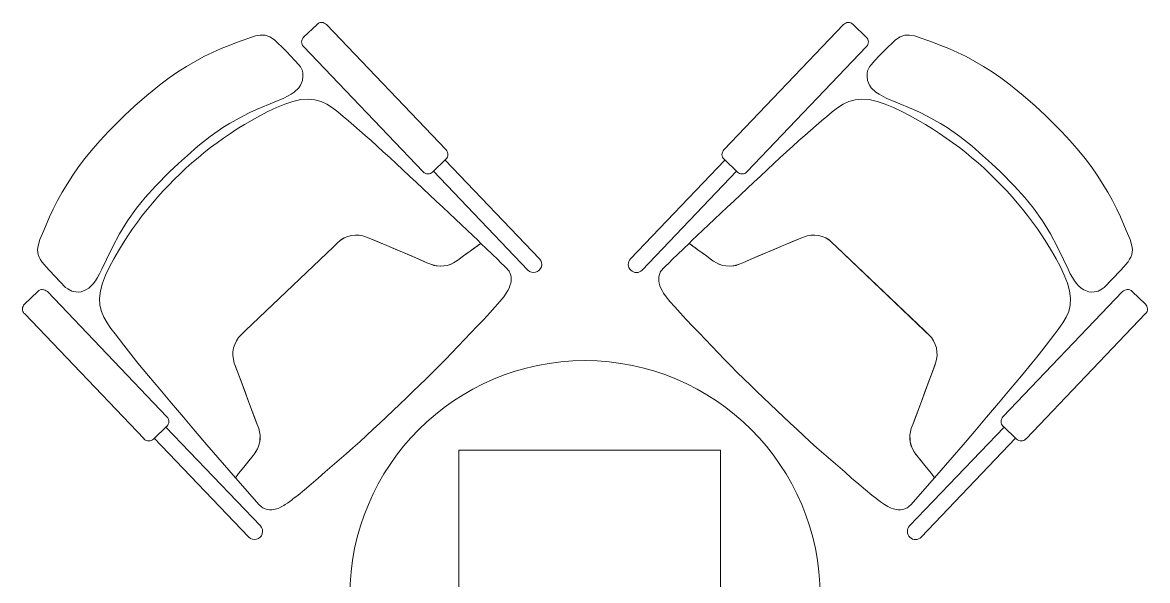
# Model space of a CAD drawing. Header units: inches. Extents: x 54 to 199, y 70 to 109.
# Drawn here: x 134.346 to 136.02, y 75.164 to 75.994 of the extents above; entities that cross this region are included whole.
import ezdxf
from ezdxf.enums import TextEntityAlignment as Align

# ---------------------------------------------------------------- set-up
doc = ezdxf.new("R2010")
doc.units = ezdxf.units.IN
doc.header["$MEASUREMENT"] = 0
doc.layers.add('A-FURNITURE', color=2, linetype='Continuous', lineweight=0)
doc.layers.add('F-DIM', color=1, linetype='Continuous')
doc.layers.add('GOLDCLADDING', color=7, linetype='Continuous', true_color=0xffc20a)
doc.styles.add('ROMANS', font='romans.shx')

# ---------------------------------------------------------------- blocks, each defined once
blk = doc.blocks.new('GRWRFHRH')
at = {"layer": 'A-FURNITURE', "color": 252}
for p, q in [((-4.5935, 2.6884, 0), (-4.983, 2.6884, 0)), ((-4.983, 2.6884, 0), (-4.983, 2.4705, 0)), ((-4.5935, 2.4705, 0), (-4.5935, 2.6884, 0))]:
    blk.add_line(p, q, dxfattribs=at)
blk.add_circle((-4.7953, 2.4715, 0), 0.35, dxfattribs=at)
at = {"layer": 'F-DIM', "color": 252, "lineweight": 0}
for p, q in [((-5.1942, 3.3217, 0), (-5.2141, 3.3028, 0)), ((-5.002, 3.1352, 0), (-5.1801, 3.3214, 0)), ((-4.5886, 3.1352, 0), (-4.4106, 3.3214, 0)), ((-4.3964, 3.3217, 0), (-4.3766, 3.3028, 0)), ((-5.2957, 3.3013, 0.4194), (-5.3041, 3.2982, 0.4194)), ((-5.2856, 3.3045, 0.4194), (-5.2957, 3.3013, 0.4194)), ((-5.2786, 3.3059, 0.4194), (-5.2856, 3.3045, 0.4194)), ((-5.2713, 3.3057, 0.4194), (-5.2786, 3.3059, 0.4194)), ((-5.2643, 3.3033, 0.4194), (-5.2713, 3.3057, 0.4194)), ((-5.2575, 3.2987, 0.4194), (-5.2643, 3.3033, 0.4194)), ((-5.2533, 3.2949, 0.4194), (-5.2575, 3.2987, 0.4194)), ((-4.3373, 3.2949, 0.4194), (-4.3332, 3.2987, 0.4194)), ((-4.3332, 3.2987, 0.4194), (-4.3263, 3.3033, 0.4194)), ((-4.3263, 3.3033, 0.4194), (-4.3193, 3.3057, 0.4194)), ((-4.3193, 3.3057, 0.4194), (-4.3121, 3.3059, 0.4194)), ((-4.3121, 3.3059, 0.4194), (-4.305, 3.3045, 0.4194)), ((-4.305, 3.3045, 0.4194), (-4.2949, 3.3013, 0.4194)), ((-4.2949, 3.3013, 0.4194), (-4.2866, 3.2982, 0.4194)), ((-5.337, 3.2856, 0.4194), (-5.3496, 3.28, 0.4194)), ((-5.325, 3.2904, 0.4194), (-5.337, 3.2856, 0.4194)), ((-5.314, 3.2946, 0.4194), (-5.325, 3.2904, 0.4194)), ((-5.3041, 3.2982, 0.4194), (-5.314, 3.2946, 0.4194)), ((-5.2451, 3.2869, 0.4194), (-5.2533, 3.2949, 0.4194)), ((-5.2392, 3.2809, 0.4194), (-5.2451, 3.2869, 0.4194)), ((-5.2144, 3.2886, 0), (-5.0363, 3.1024, 0)), ((-4.3763, 3.2886, 0), (-4.5543, 3.1024, 0)), ((-4.3514, 3.2809, 0.4194), (-4.3455, 3.2869, 0.4194)), ((-4.3455, 3.2869, 0.4194), (-4.3373, 3.2949, 0.4194)), ((-4.2866, 3.2982, 0.4194), (-4.2767, 3.2946, 0.4194)), ((-4.2767, 3.2946, 0.4194), (-4.2656, 3.2904, 0.4194)), ((-4.2656, 3.2904, 0.4194), (-4.2537, 3.2856, 0.4194)), ((-4.2537, 3.2856, 0.4194), (-4.2411, 3.28, 0.4194)), ((-5.3756, 3.2667, 0.4194), (-5.3886, 3.259, 0.4194)), ((-5.3625, 3.2737, 0.4194), (-5.3756, 3.2667, 0.4194)), ((-5.3496, 3.28, 0.4194), (-5.3625, 3.2737, 0.4194)), ((-5.2334, 3.2748, 0.4194), (-5.2392, 3.2809, 0.4194)), ((-5.227, 3.2678, 0.4194), (-5.2334, 3.2748, 0.4194)), ((-5.2212, 3.2616, 0.4194), (-5.227, 3.2678, 0.4194)), ((-4.3694, 3.2616, 0.4194), (-4.3637, 3.2678, 0.4194)), ((-4.3637, 3.2678, 0.4194), (-4.3573, 3.2748, 0.4194)), ((-4.3573, 3.2748, 0.4194), (-4.3514, 3.2809, 0.4194)), ((-4.2411, 3.28, 0.4194), (-4.2282, 3.2737, 0.4194)), ((-4.2282, 3.2737, 0.4194), (-4.2151, 3.2667, 0.4194)), ((-4.2151, 3.2667, 0.4194), (-4.202, 3.259, 0.4194)), ((-5.4012, 3.2509, 0.4194), (-5.4141, 3.2422, 0.4194)), ((-5.3886, 3.259, 0.4194), (-5.4012, 3.2509, 0.4194)), ((-5.219, 3.2585, 0.4194), (-5.2212, 3.2616, 0.4194)), ((-5.216, 3.2524, 0.4194), (-5.219, 3.2585, 0.4194)), ((-5.2153, 3.2487, 0.4194), (-5.216, 3.2524, 0.4194)), ((-5.2152, 3.2449, 0.4194), (-5.2153, 3.2487, 0.4194)), ((-4.3754, 3.2487, 0.4194), (-4.3746, 3.2524, 0.4194)), ((-4.3754, 3.2449, 0.4194), (-4.3754, 3.2487, 0.4194)), ((-4.3746, 3.2524, 0.4194), (-4.3717, 3.2585, 0.4194)), ((-4.3717, 3.2585, 0.4194), (-4.3694, 3.2616, 0.4194)), ((-4.202, 3.259, 0.4194), (-4.1895, 3.2509, 0.4194)), ((-4.1895, 3.2509, 0.4194), (-4.1766, 3.2422, 0.4194)), ((-5.4261, 3.2333, 0.4194), (-5.4477, 3.216, 0.4194)), ((-5.4141, 3.2422, 0.4194), (-5.4261, 3.2333, 0.4194)), ((-5.2189, 3.2313, 0.4194), (-5.2159, 3.2382, 0.4194)), ((-5.2159, 3.2382, 0.4194), (-5.2152, 3.2449, 0.4194)), ((-4.3748, 3.2382, 0.4194), (-4.3754, 3.2449, 0.4194)), ((-4.3717, 3.2313, 0.4194), (-4.3748, 3.2382, 0.4194)), ((-4.1766, 3.2422, 0.4194), (-4.1646, 3.2333, 0.4194)), ((-4.1646, 3.2333, 0.4194), (-4.143, 3.216, 0.4194)), ((-5.4477, 3.216, 0.4194), (-5.4653, 3.2005, 0.4194)), ((-5.2438, 3.2121, 0.4194), (-5.2329, 3.2177, 0.4194)), ((-5.2329, 3.2177, 0.4194), (-5.2282, 3.2208, 0.4194)), ((-5.2282, 3.2208, 0.4194), (-5.2214, 3.2272, 0.4194)), ((-5.2214, 3.2272, 0.4194), (-5.2189, 3.2313, 0.4194)), ((-4.3692, 3.2272, 0.4194), (-4.3717, 3.2313, 0.4194)), ((-4.3624, 3.2208, 0.4194), (-4.3692, 3.2272, 0.4194)), ((-4.3577, 3.2177, 0.4194), (-4.3624, 3.2208, 0.4194)), ((-4.3469, 3.2121, 0.4194), (-4.3577, 3.2177, 0.4194)), ((-4.143, 3.216, 0.4194), (-4.1254, 3.2005, 0.4194)), ((-5.4653, 3.2005, 0.4194), (-5.4806, 3.1861, 0.4194)), ((-5.2841, 3.1951, 0.4194), (-5.2579, 3.2062, 0.4194)), ((-5.2579, 3.2062, 0.4194), (-5.2438, 3.2121, 0.4194)), ((-5.2423, 3.203, 0), (-5.2547, 3.1979, 0)), ((-5.23, 3.2071, 0), (-5.2423, 3.203, 0)), ((-5.2183, 3.2098, 0), (-5.23, 3.2071, 0)), ((-5.2073, 3.2107, 0), (-5.2183, 3.2098, 0)), ((-5.1973, 3.2097, 0), (-5.2073, 3.2107, 0)), ((-5.188, 3.207, 0), (-5.1973, 3.2097, 0)), ((-5.1794, 3.2028, 0), (-5.188, 3.207, 0)), ((-5.1713, 3.1975, 0), (-5.1794, 3.2028, 0)), ((-4.4194, 3.1975, 0), (-4.4112, 3.2028, 0)), ((-4.4112, 3.2028, 0), (-4.4026, 3.207, 0)), ((-4.4026, 3.207, 0), (-4.3934, 3.2097, 0)), ((-4.3934, 3.2097, 0), (-4.3834, 3.2107, 0)), ((-4.3834, 3.2107, 0), (-4.3724, 3.2098, 0)), ((-4.3724, 3.2098, 0), (-4.3606, 3.2071, 0)), ((-4.3606, 3.2071, 0), (-4.3484, 3.203, 0)), ((-4.3484, 3.203, 0), (-4.3359, 3.1979, 0)), ((-4.3327, 3.2062, 0.4194), (-4.3469, 3.2121, 0.4194)), ((-4.3065, 3.1951, 0.4194), (-4.3327, 3.2062, 0.4194)), ((-4.1254, 3.2005, 0.4194), (-4.1101, 3.1861, 0.4194)), ((-5.4806, 3.1861, 0.4194), (-5.4957, 3.1714, 0.4194)), ((-5.3244, 3.1742, 0.4194), (-5.3045, 3.1853, 0.4194)), ((-5.3045, 3.1853, 0.4194), (-5.2942, 3.1904, 0.4194)), ((-5.2942, 3.1904, 0.4194), (-5.2841, 3.1951, 0.4194)), ((-5.2793, 3.1858, 0), (-5.2909, 3.1794, 0)), ((-5.2672, 3.1921, 0), (-5.2793, 3.1858, 0)), ((-5.2547, 3.1979, 0), (-5.2672, 3.1921, 0)), ((-5.1633, 3.1914, 0), (-5.1713, 3.1975, 0)), ((-5.1555, 3.1849, 0), (-5.1633, 3.1914, 0)), ((-5.1475, 3.1781, 0), (-5.1555, 3.1849, 0)), ((-4.4432, 3.1781, 0), (-4.4352, 3.1849, 0)), ((-4.4352, 3.1849, 0), (-4.4273, 3.1914, 0)), ((-4.4273, 3.1914, 0), (-4.4194, 3.1975, 0)), ((-4.3359, 3.1979, 0), (-4.3235, 3.1921, 0)), ((-4.3235, 3.1921, 0), (-4.3114, 3.1858, 0)), ((-4.3114, 3.1858, 0), (-4.2997, 3.1794, 0)), ((-4.2964, 3.1904, 0.4194), (-4.3065, 3.1951, 0.4194)), ((-4.2862, 3.1853, 0.4194), (-4.2964, 3.1904, 0.4194)), ((-4.2662, 3.1742, 0.4194), (-4.2862, 3.1853, 0.4194)), ((-4.1101, 3.1861, 0.4194), (-4.0949, 3.1714, 0.4194)), ((-5.4957, 3.1714, 0.4194), (-5.5036, 3.1633, 0.4194)), ((-5.3534, 3.1548, 0.4194), (-5.3342, 3.1682, 0.4194)), ((-5.3342, 3.1682, 0.4194), (-5.3244, 3.1742, 0.4194)), ((-5.3128, 3.1663, 0), (-5.3231, 3.1596, 0)), ((-5.3021, 3.1729, 0), (-5.3128, 3.1663, 0)), ((-5.2909, 3.1794, 0), (-5.3021, 3.1729, 0)), ((-5.1393, 3.1712, 0), (-5.1475, 3.1781, 0)), ((-5.131, 3.164, 0), (-5.1393, 3.1712, 0)), ((-4.4597, 3.164, 0), (-4.4513, 3.1712, 0)), ((-4.4513, 3.1712, 0), (-4.4432, 3.1781, 0)), ((-4.2997, 3.1794, 0), (-4.2886, 3.1729, 0)), ((-4.2886, 3.1729, 0), (-4.2779, 3.1663, 0)), ((-4.2779, 3.1663, 0), (-4.2675, 3.1596, 0)), ((-4.2565, 3.1682, 0.4194), (-4.2662, 3.1742, 0.4194)), ((-4.2373, 3.1548, 0.4194), (-4.2565, 3.1682, 0.4194)), ((-4.0949, 3.1714, 0.4194), (-4.0871, 3.1633, 0.4194)), ((-5.512, 3.1545, 0.4194), (-5.521, 3.1445, 0.4194)), ((-5.5036, 3.1633, 0.4194), (-5.512, 3.1545, 0.4194)), ((-5.3715, 3.1405, 0.4194), (-5.3534, 3.1548, 0.4194)), ((-5.3332, 3.1527, 0), (-5.343, 3.1456, 0)), ((-5.3231, 3.1596, 0), (-5.3332, 3.1527, 0)), ((-5.1225, 3.1566, 0), (-5.131, 3.164, 0)), ((-5.1137, 3.1488, 0), (-5.1225, 3.1566, 0)), ((-5.1047, 3.1408, 0), (-5.1137, 3.1488, 0)), ((-4.4859, 3.1408, 0), (-4.4769, 3.1488, 0)), ((-4.4769, 3.1488, 0), (-4.4682, 3.1566, 0)), ((-4.4682, 3.1566, 0), (-4.4597, 3.164, 0)), ((-4.2675, 3.1596, 0), (-4.2575, 3.1527, 0)), ((-4.2575, 3.1527, 0), (-4.2477, 3.1456, 0)), ((-4.2192, 3.1405, 0.4194), (-4.2373, 3.1548, 0.4194)), ((-4.0871, 3.1633, 0.4194), (-4.0787, 3.1545, 0.4194)), ((-4.0787, 3.1545, 0.4194), (-4.0696, 3.1445, 0.4194)), ((-5.5304, 3.1336, 0.4194), (-5.5398, 3.1222, 0.4194)), ((-5.521, 3.1445, 0.4194), (-5.5304, 3.1336, 0.4194)), ((-5.3872, 3.1269, 0.4194), (-5.3715, 3.1405, 0.4194)), ((-5.3526, 3.1384, 0), (-5.362, 3.131, 0)), ((-5.343, 3.1456, 0), (-5.3526, 3.1384, 0)), ((-5.0955, 3.1323, 0), (-5.1047, 3.1408, 0)), ((-5.086, 3.1236, 0), (-5.0955, 3.1323, 0)), ((-4.5046, 3.1236, 0), (-4.4952, 3.1323, 0)), ((-4.4952, 3.1323, 0), (-4.4859, 3.1408, 0)), ((-4.2477, 3.1456, 0), (-4.2381, 3.1384, 0)), ((-4.2381, 3.1384, 0), (-4.2286, 3.131, 0)), ((-4.2035, 3.1269, 0.4194), (-4.2192, 3.1405, 0.4194)), ((-4.0696, 3.1445, 0.4194), (-4.0603, 3.1336, 0.4194)), ((-4.0603, 3.1336, 0.4194), (-4.0509, 3.1222, 0.4194)), ((-5.5398, 3.1222, 0.4194), (-5.5491, 3.1098, 0.4194)), ((-5.4136, 3.1022, 0.4194), (-5.4005, 3.1146, 0.4194)), ((-5.4005, 3.1146, 0.4194), (-5.3872, 3.1269, 0.4194)), ((-5.3804, 3.1156, 0), (-5.3893, 3.1076, 0)), ((-5.3713, 3.1234, 0), (-5.3804, 3.1156, 0)), ((-5.362, 3.131, 0), (-5.3713, 3.1234, 0)), ((-5.0764, 3.1146, 0), (-5.086, 3.1236, 0)), ((-5.0666, 3.1054, 0), (-5.0764, 3.1146, 0)), ((-5.0222, 3.1021, 0), (-5.0024, 3.121, 0)), ((-5.0036, 3.1198, 0), (-4.8631, 2.9729, 0)), ((-4.5871, 3.1198, 0), (-4.7275, 2.9729, 0)), ((-4.5685, 3.1021, 0), (-4.5883, 3.121, 0)), ((-4.5241, 3.1054, 0), (-4.5143, 3.1146, 0)), ((-4.5143, 3.1146, 0), (-4.5046, 3.1236, 0)), ((-4.2286, 3.131, 0), (-4.2194, 3.1234, 0)), ((-4.2194, 3.1234, 0), (-4.2103, 3.1156, 0)), ((-4.2103, 3.1156, 0), (-4.2014, 3.1076, 0)), ((-4.1902, 3.1146, 0.4194), (-4.2035, 3.1269, 0.4194)), ((-4.177, 3.1022, 0.4194), (-4.1902, 3.1146, 0.4194)), ((-4.0509, 3.1222, 0.4194), (-4.0416, 3.1098, 0.4194)), ((-5.5491, 3.1098, 0.4194), (-5.5578, 3.0976, 0.4194)), ((-5.4348, 3.081, 0.4194), (-5.4136, 3.1022, 0.4194)), ((-5.398, 3.0995, 0), (-5.4066, 3.0912, 0)), ((-5.3893, 3.1076, 0), (-5.398, 3.0995, 0)), ((-5.0567, 3.0961, 0), (-5.0666, 3.1054, 0)), ((-5.0209, 3.1033, 0), (-4.8805, 2.9563, 0)), ((-4.5697, 3.1033, 0), (-4.7102, 2.9563, 0)), ((-4.534, 3.0961, 0), (-4.5241, 3.1054, 0)), ((-4.2014, 3.1076, 0), (-4.1927, 3.0995, 0)), ((-4.1927, 3.0995, 0), (-4.1841, 3.0912, 0)), ((-4.1559, 3.081, 0.4194), (-4.177, 3.1022, 0.4194)), ((-4.0416, 3.1098, 0.4194), (-4.0329, 3.0976, 0.4194)), ((-5.5578, 3.0976, 0.4194), (-5.5737, 3.0722, 0.4194)), ((-5.4149, 3.0826, 0), (-5.4231, 3.0739, 0)), ((-5.4066, 3.0912, 0), (-5.4149, 3.0826, 0)), ((-5.0467, 3.0868, 0), (-5.0567, 3.0961, 0)), ((-5.0366, 3.0774, 0), (-5.0467, 3.0868, 0)), ((-4.554, 3.0774, 0), (-4.544, 3.0868, 0)), ((-4.544, 3.0868, 0), (-4.534, 3.0961, 0)), ((-4.1841, 3.0912, 0), (-4.1757, 3.0826, 0)), ((-4.1757, 3.0826, 0), (-4.1675, 3.0739, 0)), ((-4.0329, 3.0976, 0.4194), (-4.017, 3.0722, 0.4194)), ((-5.5737, 3.0722, 0.4194), (-5.5806, 3.0596, 0.4194)), ((-5.4501, 3.064, 0.4194), (-5.4348, 3.081, 0.4194)), ((-5.4312, 3.065, 0), (-5.439, 3.056, 0)), ((-5.4231, 3.0739, 0), (-5.4312, 3.065, 0)), ((-5.0266, 3.0681, 0), (-5.0366, 3.0774, 0)), ((-5.0167, 3.0589, 0), (-5.0266, 3.0681, 0)), ((-4.574, 3.0589, 0), (-4.564, 3.0681, 0)), ((-4.564, 3.0681, 0), (-4.554, 3.0774, 0)), ((-4.1675, 3.0739, 0), (-4.1595, 3.065, 0)), ((-4.1595, 3.065, 0), (-4.1517, 3.056, 0)), ((-4.1406, 3.064, 0.4194), (-4.1559, 3.081, 0.4194)), ((-4.017, 3.0722, 0.4194), (-4.01, 3.0596, 0.4194)), ((-5.5806, 3.0596, 0.4194), (-5.5869, 3.0467, 0.4194)), ((-5.4761, 3.0295, 0.4194), (-5.4627, 3.0483, 0.4194)), ((-5.4627, 3.0483, 0.4194), (-5.4501, 3.064, 0.4194)), ((-5.439, 3.056, 0), (-5.4467, 3.0467, 0)), ((-5.0069, 3.0498, 0), (-5.0167, 3.0589, 0)), ((-4.9973, 3.0408, 0), (-5.0069, 3.0498, 0)), ((-4.5933, 3.0408, 0), (-4.5838, 3.0498, 0)), ((-4.5838, 3.0498, 0), (-4.574, 3.0589, 0)), ((-4.1517, 3.056, 0), (-4.144, 3.0467, 0)), ((-4.128, 3.0483, 0.4194), (-4.1406, 3.064, 0.4194)), ((-4.1146, 3.0295, 0.4194), (-4.128, 3.0483, 0.4194)), ((-4.01, 3.0596, 0.4194), (-4.0037, 3.0467, 0.4194)), ((-5.5922, 3.0356, 0.4194), (-5.6009, 3.015, 0.4194)), ((-5.5869, 3.0467, 0.4194), (-5.5922, 3.0356, 0.4194)), ((-5.4542, 3.0372, 0), (-5.4614, 3.0274, 0)), ((-5.4467, 3.0467, 0), (-5.4542, 3.0372, 0)), ((-4.9881, 3.0321, 0), (-4.9973, 3.0408, 0)), ((-4.9791, 3.0237, 0), (-4.9881, 3.0321, 0)), ((-4.6115, 3.0237, 0), (-4.6026, 3.0321, 0)), ((-4.6026, 3.0321, 0), (-4.5933, 3.0408, 0)), ((-4.144, 3.0467, 0), (-4.1365, 3.0372, 0)), ((-4.1365, 3.0372, 0), (-4.1293, 3.0274, 0)), ((-4.0037, 3.0467, 0.4194), (-3.9985, 3.0356, 0.4194)), ((-3.9985, 3.0356, 0.4194), (-3.9897, 3.015, 0.4194)), ((-5.6009, 3.015, 0.4194), (-5.6067, 3.0015, 0.4194)), ((-5.4881, 3.0101, 0.4194), (-5.4761, 3.0295, 0.4194)), ((-5.4687, 3.0175, 0), (-5.4758, 3.0071, 0)), ((-5.4614, 3.0274, 0), (-5.4687, 3.0175, 0)), ((-4.9706, 3.0156, 0), (-4.9791, 3.0237, 0)), ((-4.9625, 3.0078, 0), (-4.9706, 3.0156, 0)), ((-4.6282, 3.0078, 0), (-4.6201, 3.0156, 0)), ((-4.6201, 3.0156, 0), (-4.6115, 3.0237, 0)), ((-4.1293, 3.0274, 0), (-4.1219, 3.0175, 0)), ((-4.1219, 3.0175, 0), (-4.1148, 3.0071, 0)), ((-4.1026, 3.0101, 0.4194), (-4.1146, 3.0295, 0.4194)), ((-3.9897, 3.015, 0.4194), (-3.984, 3.0015, 0.4194)), ((-5.6067, 3.0015, 0.4194), (-5.6088, 2.9944, 0.4194)), ((-5.4988, 2.9903, 0.4194), (-5.4881, 3.0101, 0.4194)), ((-5.4758, 3.0071, 0), (-5.4828, 2.9963, 0)), ((-5.163, 2.9974, 0), (-5.1696, 2.991, 0)), ((-5.1696, 2.991, 0), (-5.163, 2.9974, 0)), ((-5.1601, 2.9998, 0), (-5.163, 2.9974, 0)), ((-5.163, 2.9974, 0), (-5.1601, 2.9998, 0)), ((-5.1537, 3.004, 0), (-5.1601, 2.9998, 0)), ((-5.1601, 2.9998, 0), (-5.1586, 3.001, 0)), ((-5.1586, 3.001, 0), (-5.1537, 3.004, 0)), ((-5.1483, 3.0063, 0), (-5.1537, 3.004, 0)), ((-5.1537, 3.004, 0), (-5.1484, 3.0063, 0)), ((-5.1484, 3.0063, 0), (-5.143, 3.0077, 0)), ((-5.143, 3.0077, 0), (-5.1483, 3.0063, 0)), ((-5.1373, 3.0084, 0), (-5.143, 3.0077, 0)), ((-5.143, 3.0077, 0), (-5.1373, 3.0084, 0)), ((-5.1316, 3.0083, 0), (-5.1373, 3.0084, 0)), ((-5.1373, 3.0084, 0), (-5.132, 3.0083, 0)), ((-5.132, 3.0083, 0), (-5.126, 3.0073, 0)), ((-5.126, 3.0073, 0), (-5.1316, 3.0083, 0)), ((-5.119, 3.0049, 0), (-5.126, 3.0073, 0)), ((-5.126, 3.0073, 0), (-5.119, 3.0049, 0)), ((-5.1031, 2.9982, 0), (-5.119, 3.0049, 0)), ((-5.119, 3.0049, 0), (-5.1011, 2.9973, 0)), ((-5.0437, 2.9728, 0), (-5.1031, 2.9982, 0)), ((-5.1011, 2.9973, 0), (-5.0902, 2.9926, 0)), ((-4.9548, 3.0005, 0), (-4.9625, 3.0078, 0)), ((-4.9502, 2.996, 0), (-4.9548, 3.0005, 0)), ((-4.6405, 2.996, 0), (-4.6358, 3.0005, 0)), ((-4.6358, 3.0005, 0), (-4.6282, 3.0078, 0)), ((-4.5469, 2.9728, 0), (-4.4876, 2.9982, 0)), ((-4.4896, 2.9973, 0), (-4.5005, 2.9926, 0)), ((-4.4717, 3.0049, 0), (-4.4896, 2.9973, 0)), ((-4.4876, 2.9982, 0), (-4.4717, 3.0049, 0)), ((-4.4717, 3.0049, 0), (-4.4647, 3.0073, 0)), ((-4.4647, 3.0073, 0), (-4.4717, 3.0049, 0)), ((-4.4647, 3.0073, 0), (-4.4591, 3.0083, 0)), ((-4.4587, 3.0083, 0), (-4.4647, 3.0073, 0)), ((-4.4591, 3.0083, 0), (-4.4534, 3.0084, 0)), ((-4.4534, 3.0084, 0), (-4.4587, 3.0083, 0)), ((-4.4534, 3.0084, 0), (-4.4477, 3.0077, 0)), ((-4.4477, 3.0077, 0), (-4.4534, 3.0084, 0)), ((-4.4477, 3.0077, 0), (-4.4423, 3.0063, 0)), ((-4.4423, 3.0063, 0), (-4.4477, 3.0077, 0)), ((-4.4423, 3.0063, 0), (-4.437, 3.004, 0)), ((-4.437, 3.004, 0), (-4.4423, 3.0063, 0)), ((-4.437, 3.004, 0), (-4.4306, 2.9998, 0)), ((-4.4321, 3.001, 0), (-4.437, 3.004, 0)), ((-4.4306, 2.9998, 0), (-4.4321, 3.001, 0)), ((-4.4306, 2.9998, 0), (-4.4277, 2.9974, 0)), ((-4.4277, 2.9974, 0), (-4.4306, 2.9998, 0)), ((-4.4277, 2.9974, 0), (-4.421, 2.991, 0)), ((-4.421, 2.991, 0), (-4.4277, 2.9974, 0)), ((-4.1148, 3.0071, 0), (-4.1078, 2.9963, 0)), ((-4.0918, 2.9903, 0.4194), (-4.1026, 3.0101, 0.4194)), ((-3.984, 3.0015, 0.4194), (-3.9818, 2.9944, 0.4194)), ((-5.6098, 2.9899, 0.4194), (-5.6101, 2.9863, 0.4194)), ((-5.6101, 2.9863, 0.4194), (-5.6099, 2.9827, 0.4194)), ((-5.6099, 2.9827, 0.4194), (-5.6091, 2.9792, 0.4194)), ((-5.6088, 2.9944, 0.4194), (-5.6098, 2.9899, 0.4194)), ((-5.5077, 2.9722, 0.4194), (-5.4988, 2.9903, 0.4194)), ((-5.4898, 2.985, 0), (-5.4966, 2.9732, 0)), ((-5.4828, 2.9963, 0), (-5.4898, 2.985, 0)), ((-5.1696, 2.991, 0), (-5.3004, 2.8663, 0)), ((-5.3004, 2.8663, 0), (-5.1696, 2.991, 0)), ((-5.0902, 2.9926, 0), (-5.077, 2.987, 0)), ((-5.077, 2.987, 0), (-5.0646, 2.9817, 0)), ((-5.0646, 2.9817, 0), (-5.0527, 2.9767, 0)), ((-4.9761, 2.9772, 0), (-4.969, 2.9824, 0)), ((-4.9696, 2.982, 0), (-4.9761, 2.9772, 0)), ((-4.964, 2.986, 0), (-4.9696, 2.982, 0)), ((-4.969, 2.9824, 0), (-4.9634, 2.9864, 0)), ((-4.9597, 2.9891, 0), (-4.964, 2.986, 0)), ((-4.9634, 2.9864, 0), (-4.9592, 2.9895, 0)), ((-4.9565, 2.9914, 0), (-4.9597, 2.9891, 0)), ((-4.9592, 2.9895, 0), (-4.9561, 2.9917, 0)), ((-4.9542, 2.9931, 0), (-4.9565, 2.9914, 0)), ((-4.9561, 2.9917, 0), (-4.9539, 2.9933, 0)), ((-4.9527, 2.9942, 0), (-4.9542, 2.9931, 0)), ((-4.9539, 2.9933, 0), (-4.9524, 2.9944, 0)), ((-4.9518, 2.9949, 0), (-4.9527, 2.9942, 0)), ((-4.9524, 2.9944, 0), (-4.9502, 2.996, 0)), ((-4.9508, 2.9955, 0), (-4.9518, 2.9949, 0)), ((-4.9502, 2.996, 0), (-4.9508, 2.9955, 0)), ((-4.9252, 2.9718, 0), (-4.9502, 2.996, 0)), ((-4.6655, 2.9718, 0), (-4.6405, 2.996, 0)), ((-4.6405, 2.996, 0), (-4.6398, 2.9955, 0)), ((-4.6383, 2.9944, 0), (-4.6405, 2.996, 0)), ((-4.6398, 2.9955, 0), (-4.6389, 2.9949, 0)), ((-4.6389, 2.9949, 0), (-4.638, 2.9942, 0)), ((-4.6368, 2.9933, 0), (-4.6383, 2.9944, 0)), ((-4.638, 2.9942, 0), (-4.6364, 2.9931, 0)), ((-4.6346, 2.9917, 0), (-4.6368, 2.9933, 0)), ((-4.6364, 2.9931, 0), (-4.6342, 2.9914, 0)), ((-4.6315, 2.9895, 0), (-4.6346, 2.9917, 0)), ((-4.6342, 2.9914, 0), (-4.631, 2.9891, 0)), ((-4.6272, 2.9864, 0), (-4.6315, 2.9895, 0)), ((-4.631, 2.9891, 0), (-4.6267, 2.986, 0)), ((-4.6216, 2.9824, 0), (-4.6272, 2.9864, 0)), ((-4.6267, 2.986, 0), (-4.6211, 2.982, 0)), ((-4.6146, 2.9772, 0), (-4.6216, 2.9824, 0)), ((-4.6211, 2.982, 0), (-4.6146, 2.9772, 0)), ((-4.5261, 2.9817, 0), (-4.538, 2.9767, 0)), ((-4.5137, 2.987, 0), (-4.5261, 2.9817, 0)), ((-4.5005, 2.9926, 0), (-4.5137, 2.987, 0)), ((-4.421, 2.991, 0), (-4.2902, 2.8663, 0)), ((-4.2903, 2.8663, 0), (-4.421, 2.991, 0)), ((-4.1078, 2.9963, 0), (-4.1009, 2.985, 0)), ((-4.1009, 2.985, 0), (-4.0941, 2.9732, 0)), ((-4.083, 2.9722, 0.4194), (-4.0918, 2.9903, 0.4194)), ((-3.9818, 2.9944, 0.4194), (-3.9809, 2.9899, 0.4194)), ((-3.9807, 2.9827, 0.4194), (-3.9816, 2.9792, 0.4194)), ((-3.9809, 2.9899, 0.4194), (-3.9806, 2.9863, 0.4194)), ((-3.9806, 2.9863, 0.4194), (-3.9807, 2.9827, 0.4194)), ((-5.6091, 2.9792, 0.4194), (-5.6079, 2.9756, 0.4194)), ((-5.6079, 2.9756, 0.4194), (-5.606, 2.9723, 0.4194)), ((-5.606, 2.9723, 0.4194), (-5.6036, 2.9685, 0.4194)), ((-5.6036, 2.9685, 0.4194), (-5.6, 2.9642, 0.4194)), ((-5.6, 2.9642, 0.4194), (-5.5974, 2.9612, 0.4194)), ((-5.5146, 2.9574, 0.4194), (-5.5077, 2.9722, 0.4194)), ((-5.4966, 2.9732, 0), (-5.5031, 2.961, 0)), ((-5.0527, 2.9767, 0), (-5.0414, 2.9718, 0)), ((-5.0359, 2.9695, 0), (-5.0437, 2.9728, 0)), ((-5.0414, 2.9718, 0), (-5.0305, 2.9672, 0)), ((-5.0305, 2.9672, 0), (-5.0359, 2.9695, 0)), ((-5.025, 2.9648, 0), (-5.0305, 2.9672, 0)), ((-5.0305, 2.9672, 0), (-5.025, 2.9648, 0)), ((-5.0202, 2.9632, 0), (-5.025, 2.9648, 0)), ((-5.025, 2.9648, 0), (-5.0167, 2.9626, 0)), ((-5.0003, 2.9632, 0), (-4.9945, 2.9652, 0)), ((-4.9952, 2.9649, 0), (-5.0003, 2.9632, 0)), ((-4.9909, 2.9669, 0), (-4.9952, 2.9649, 0)), ((-4.9945, 2.9652, 0), (-4.9909, 2.9669, 0)), ((-4.9844, 2.9712, 0), (-4.9909, 2.9669, 0)), ((-4.9909, 2.9669, 0), (-4.9867, 2.9696, 0)), ((-4.9867, 2.9696, 0), (-4.9844, 2.9712, 0)), ((-4.9761, 2.9772, 0), (-4.9844, 2.9712, 0)), ((-4.9844, 2.9712, 0), (-4.9761, 2.9772, 0)), ((-4.921, 2.9677, 0), (-4.9252, 2.9718, 0)), ((-4.9142, 2.9612, 0), (-4.921, 2.9677, 0)), ((-4.6765, 2.9612, 0), (-4.6697, 2.9677, 0)), ((-4.6697, 2.9677, 0), (-4.6655, 2.9718, 0)), ((-4.6146, 2.9772, 0), (-4.6063, 2.9712, 0)), ((-4.6063, 2.9712, 0), (-4.6146, 2.9772, 0)), ((-4.6063, 2.9712, 0), (-4.5998, 2.9669, 0)), ((-4.604, 2.9696, 0), (-4.6063, 2.9712, 0)), ((-4.5998, 2.9669, 0), (-4.604, 2.9696, 0)), ((-4.5998, 2.9669, 0), (-4.5955, 2.9649, 0)), ((-4.5961, 2.9652, 0), (-4.5998, 2.9669, 0)), ((-4.5904, 2.9632, 0), (-4.5961, 2.9652, 0)), ((-4.5955, 2.9649, 0), (-4.5904, 2.9632, 0)), ((-4.5657, 2.9648, 0), (-4.5739, 2.9626, 0)), ((-4.5705, 2.9632, 0), (-4.5657, 2.9648, 0)), ((-4.5657, 2.9648, 0), (-4.5602, 2.9672, 0)), ((-4.5602, 2.9672, 0), (-4.5657, 2.9648, 0)), ((-4.5493, 2.9718, 0), (-4.5602, 2.9672, 0)), ((-4.5602, 2.9672, 0), (-4.5548, 2.9695, 0)), ((-4.5548, 2.9695, 0), (-4.5469, 2.9728, 0)), ((-4.538, 2.9767, 0), (-4.5493, 2.9718, 0)), ((-4.0941, 2.9732, 0), (-4.0876, 2.961, 0)), ((-4.0761, 2.9574, 0.4194), (-4.083, 2.9722, 0.4194)), ((-3.9907, 2.9642, 0.4194), (-3.9932, 2.9612, 0.4194)), ((-3.987, 2.9685, 0.4194), (-3.9907, 2.9642, 0.4194)), ((-3.9847, 2.9723, 0.4194), (-3.987, 2.9685, 0.4194)), ((-3.9828, 2.9756, 0.4194), (-3.9847, 2.9723, 0.4194)), ((-3.9816, 2.9792, 0.4194), (-3.9828, 2.9756, 0.4194)), ((-5.5974, 2.9612, 0.4194), (-5.5924, 2.9556, 0.4194)), ((-5.5924, 2.9556, 0.4194), (-5.5683, 2.9305, 0.4194)), ((-5.5924, 2.9556, 0.4194), (-5.5924, 2.9556, 0.4194)), ((-5.5207, 2.9452, 0.4194), (-5.5177, 2.9507, 0.4194)), ((-5.5177, 2.9507, 0.4194), (-5.5146, 2.9574, 0.4194)), ((-5.5088, 2.9488, 0), (-5.5134, 2.9368, 0)), ((-5.5031, 2.961, 0), (-5.5088, 2.9488, 0)), ((-5.0167, 2.9626, 0), (-5.0202, 2.9632, 0)), ((-5.0152, 2.9623, 0), (-5.0167, 2.9626, 0)), ((-5.0167, 2.9626, 0), (-5.0102, 2.962, 0)), ((-5.0098, 2.962, 0), (-5.0152, 2.9623, 0)), ((-5.0102, 2.962, 0), (-5.0052, 2.9623, 0)), ((-5.0052, 2.9623, 0), (-5.0098, 2.962, 0)), ((-5.0003, 2.9632, 0), (-5.0052, 2.9623, 0)), ((-5.0052, 2.9623, 0), (-5.0003, 2.9632, 0)), ((-4.9115, 2.9586, 0), (-4.9142, 2.9612, 0)), ((-4.9097, 2.9562, 0), (-4.9115, 2.9586, 0)), ((-4.9084, 2.9547, 0), (-4.9097, 2.9562, 0)), ((-4.9075, 2.9529, 0), (-4.9084, 2.9547, 0)), ((-4.9067, 2.9509, 0), (-4.9075, 2.9529, 0)), ((-4.9056, 2.9481, 0), (-4.9067, 2.9509, 0)), ((-4.9051, 2.9458, 0), (-4.9056, 2.9481, 0)), ((-4.6855, 2.9458, 0), (-4.685, 2.9481, 0)), ((-4.685, 2.9481, 0), (-4.6839, 2.9509, 0)), ((-4.6839, 2.9509, 0), (-4.6832, 2.9529, 0)), ((-4.6832, 2.9529, 0), (-4.6822, 2.9547, 0)), ((-4.6822, 2.9547, 0), (-4.681, 2.9562, 0)), ((-4.681, 2.9562, 0), (-4.6791, 2.9586, 0)), ((-4.6791, 2.9586, 0), (-4.6765, 2.9612, 0)), ((-4.5904, 2.9632, 0), (-4.5855, 2.9623, 0)), ((-4.5855, 2.9623, 0), (-4.5904, 2.9632, 0)), ((-4.5855, 2.9623, 0), (-4.5809, 2.962, 0)), ((-4.5805, 2.962, 0), (-4.5855, 2.9623, 0)), ((-4.5809, 2.962, 0), (-4.5754, 2.9623, 0)), ((-4.5739, 2.9626, 0), (-4.5805, 2.962, 0)), ((-4.5754, 2.9623, 0), (-4.5739, 2.9626, 0)), ((-4.5739, 2.9626, 0), (-4.5705, 2.9632, 0)), ((-4.0876, 2.961, 0), (-4.0819, 2.9488, 0)), ((-4.0819, 2.9488, 0), (-4.0773, 2.9368, 0)), ((-4.073, 2.9507, 0.4194), (-4.0761, 2.9574, 0.4194)), ((-4.0699, 2.9452, 0.4194), (-4.073, 2.9507, 0.4194)), ((-3.9983, 2.9556, 0.4194), (-4.0224, 2.9305, 0.4194)), ((-3.9932, 2.9612, 0.4194), (-3.9983, 2.9556, 0.4194)), ((-3.9983, 2.9556, 0.4194), (-3.9983, 2.9556, 0.4194)), ((-5.5683, 2.9305, 0.4194), (-5.5653, 2.9282, 0.4194)), ((-5.5339, 2.9291, 0.4194), (-5.5301, 2.9326, 0.4194)), ((-5.5301, 2.9326, 0.4194), (-5.5272, 2.9356, 0.4194)), ((-5.5272, 2.9356, 0.4194), (-5.5239, 2.9402, 0.4194)), ((-5.5239, 2.9402, 0.4194), (-5.5207, 2.9452, 0.4194)), ((-5.5134, 2.9368, 0), (-5.5166, 2.9252, 0)), ((-4.9082, 2.9294, 0), (-4.907, 2.9326, 0)), ((-4.907, 2.9326, 0), (-4.9056, 2.9367, 0)), ((-4.9056, 2.9367, 0), (-4.9051, 2.9397, 0)), ((-4.9051, 2.9431, 0), (-4.9051, 2.9458, 0)), ((-4.9051, 2.9397, 0), (-4.9051, 2.9431, 0)), ((-4.6856, 2.9431, 0), (-4.6855, 2.9458, 0)), ((-4.6856, 2.9397, 0), (-4.6856, 2.9431, 0)), ((-4.685, 2.9367, 0), (-4.6856, 2.9397, 0)), ((-4.6837, 2.9326, 0), (-4.685, 2.9367, 0)), ((-4.6824, 2.9294, 0), (-4.6837, 2.9326, 0)), ((-4.0773, 2.9368, 0), (-4.074, 2.9252, 0)), ((-4.0668, 2.9402, 0.4194), (-4.0699, 2.9452, 0.4194)), ((-4.0635, 2.9356, 0.4194), (-4.0668, 2.9402, 0.4194)), ((-4.0606, 2.9326, 0.4194), (-4.0635, 2.9356, 0.4194)), ((-4.0567, 2.9291, 0.4194), (-4.0606, 2.9326, 0.4194)), ((-4.0224, 2.9305, 0.4194), (-4.0254, 2.9282, 0.4194)), ((-5.6295, 2.9055, 0), (-5.6097, 2.9245, 0)), ((-5.5955, 2.9242, 0), (-5.4175, 2.738, 0)), ((-5.5653, 2.9282, 0.4194), (-5.5593, 2.9249, 0.4194)), ((-5.5593, 2.9249, 0.4194), (-5.5531, 2.9238, 0.4194)), ((-5.5531, 2.9238, 0.4194), (-5.5492, 2.9236, 0.4194)), ((-5.5492, 2.9236, 0.4194), (-5.5451, 2.9241, 0.4194)), ((-5.5451, 2.9241, 0.4194), (-5.5381, 2.9268, 0.4194)), ((-5.5381, 2.9268, 0.4194), (-5.5339, 2.9291, 0.4194)), ((-5.5166, 2.9252, 0), (-5.5181, 2.9142, 0)), ((-5.5181, 2.9142, 0), (-5.5175, 2.9041, 0)), ((-4.9219, 2.9096, 0), (-4.9163, 2.9166, 0)), ((-4.9163, 2.9166, 0), (-4.9124, 2.9221, 0)), ((-4.9124, 2.9221, 0), (-4.9104, 2.9258, 0)), ((-4.9104, 2.9258, 0), (-4.9082, 2.9294, 0)), ((-4.6803, 2.9258, 0), (-4.6824, 2.9294, 0)), ((-4.6783, 2.9221, 0), (-4.6803, 2.9258, 0)), ((-4.6744, 2.9166, 0), (-4.6783, 2.9221, 0)), ((-4.6688, 2.9096, 0), (-4.6744, 2.9166, 0)), ((-3.9951, 2.9242, 0), (-4.1732, 2.738, 0)), ((-4.074, 2.9252, 0), (-4.0726, 2.9142, 0)), ((-4.0726, 2.9142, 0), (-4.0731, 2.9041, 0)), ((-4.0526, 2.9268, 0.4194), (-4.0567, 2.9291, 0.4194)), ((-4.0456, 2.9241, 0.4194), (-4.0526, 2.9268, 0.4194)), ((-4.0414, 2.9236, 0.4194), (-4.0456, 2.9241, 0.4194)), ((-4.0376, 2.9238, 0.4194), (-4.0414, 2.9236, 0.4194)), ((-4.0314, 2.9249, 0.4194), (-4.0376, 2.9238, 0.4194)), ((-4.0254, 2.9282, 0.4194), (-4.0314, 2.9249, 0.4194)), ((-3.9612, 2.9055, 0), (-3.981, 2.9245, 0)), ((-5.5175, 2.9041, 0), (-5.5152, 2.8948, 0)), ((-4.9371, 2.8924, 0), (-4.9289, 2.9015, 0)), ((-4.9289, 2.9015, 0), (-4.9219, 2.9096, 0)), ((-4.6618, 2.9015, 0), (-4.6688, 2.9096, 0)), ((-4.6536, 2.8924, 0), (-4.6618, 2.9015, 0)), ((-4.0731, 2.9041, 0), (-4.0754, 2.8948, 0)), ((-5.4517, 2.7052, 0), (-5.6298, 2.8914, 0)), ((-5.5152, 2.8948, 0), (-5.5115, 2.886, 0)), ((-5.5115, 2.886, 0), (-5.5066, 2.8776, 0)), ((-4.9556, 2.8727, 0), (-4.9461, 2.8827, 0)), ((-4.9461, 2.8827, 0), (-4.9371, 2.8924, 0)), ((-4.6445, 2.8827, 0), (-4.6536, 2.8924, 0)), ((-4.6351, 2.8727, 0), (-4.6445, 2.8827, 0)), ((-4.1389, 2.7052, 0), (-3.9609, 2.8914, 0)), ((-4.0792, 2.886, 0), (-4.0841, 2.8776, 0)), ((-4.0754, 2.8948, 0), (-4.0792, 2.886, 0)), ((-5.5066, 2.8776, 0), (-5.5009, 2.8694, 0)), ((-5.5009, 2.8694, 0), (-5.4947, 2.8612, 0)), ((-5.3004, 2.8663, 0), (-5.3096, 2.8572, 0)), ((-5.3096, 2.8572, 0), (-5.3004, 2.8663, 0)), ((-4.965, 2.8627, 0), (-4.9556, 2.8727, 0)), ((-4.6256, 2.8627, 0), (-4.6351, 2.8727, 0)), ((-4.2811, 2.8572, 0), (-4.2903, 2.8663, 0)), ((-4.2902, 2.8663, 0), (-4.2811, 2.8572, 0)), ((-4.0898, 2.8694, 0), (-4.096, 2.8612, 0)), ((-4.0841, 2.8776, 0), (-4.0898, 2.8694, 0)), ((-5.4947, 2.8612, 0), (-5.4883, 2.8529, 0)), ((-5.4883, 2.8529, 0), (-5.4818, 2.8445, 0)), ((-5.3141, 2.851, 0), (-5.3166, 2.8457, 0)), ((-5.3166, 2.8457, 0), (-5.3141, 2.851, 0)), ((-5.3109, 2.8557, 0), (-5.3141, 2.851, 0)), ((-5.3141, 2.851, 0), (-5.3109, 2.8557, 0)), ((-5.3096, 2.8572, 0), (-5.3109, 2.8557, 0)), ((-5.3109, 2.8557, 0), (-5.3096, 2.8572, 0)), ((-4.9839, 2.8429, 0), (-4.9745, 2.8528, 0)), ((-4.9745, 2.8528, 0), (-4.965, 2.8627, 0)), ((-4.6162, 2.8528, 0), (-4.6256, 2.8627, 0)), ((-4.6067, 2.8429, 0), (-4.6162, 2.8528, 0)), ((-4.2811, 2.8572, 0), (-4.2798, 2.8557, 0)), ((-4.2798, 2.8557, 0), (-4.2811, 2.8572, 0)), ((-4.2798, 2.8557, 0), (-4.2766, 2.851, 0)), ((-4.2766, 2.851, 0), (-4.2798, 2.8557, 0)), ((-4.2766, 2.851, 0), (-4.274, 2.8457, 0)), ((-4.274, 2.8457, 0), (-4.2766, 2.851, 0)), ((-4.1023, 2.8529, 0), (-4.1089, 2.8445, 0)), ((-4.096, 2.8612, 0), (-4.1023, 2.8529, 0)), ((-5.4818, 2.8445, 0), (-5.475, 2.8358, 0)), ((-5.475, 2.8358, 0), (-5.468, 2.8269, 0)), ((-5.3194, 2.8295, 0), (-5.3193, 2.8348, 0)), ((-5.3193, 2.8342, 0), (-5.3194, 2.8291, 0)), ((-5.3183, 2.8404, 0), (-5.3193, 2.8348, 0)), ((-5.3193, 2.8348, 0), (-5.3183, 2.8404, 0)), ((-5.3193, 2.8348, 0), (-5.3193, 2.8342, 0)), ((-5.3166, 2.8457, 0), (-5.3183, 2.8404, 0)), ((-5.3183, 2.8404, 0), (-5.3166, 2.8457, 0)), ((-5.0029, 2.8233, 0), (-4.9934, 2.8331, 0)), ((-4.9934, 2.8331, 0), (-4.9839, 2.8429, 0)), ((-4.5973, 2.8331, 0), (-4.6067, 2.8429, 0)), ((-4.5878, 2.8233, 0), (-4.5973, 2.8331, 0)), ((-4.274, 2.8457, 0), (-4.2723, 2.8404, 0)), ((-4.2723, 2.8404, 0), (-4.274, 2.8457, 0)), ((-4.2723, 2.8404, 0), (-4.2714, 2.8348, 0)), ((-4.2714, 2.8348, 0), (-4.2723, 2.8404, 0)), ((-4.2714, 2.8348, 0), (-4.2714, 2.8342, 0)), ((-4.2713, 2.8295, 0), (-4.2714, 2.8348, 0)), ((-4.2714, 2.8342, 0), (-4.2713, 2.8291, 0)), ((-4.1157, 2.8358, 0), (-4.1227, 2.8269, 0)), ((-4.1089, 2.8445, 0), (-4.1157, 2.8358, 0)), ((-5.468, 2.8269, 0), (-5.4607, 2.8178, 0)), ((-5.4607, 2.8178, 0), (-5.445, 2.7989, 0)), ((-5.3187, 2.8234, 0), (-5.3194, 2.8295, 0)), ((-5.3194, 2.8291, 0), (-5.3187, 2.8234, 0)), ((-5.3187, 2.8234, 0), (-5.3173, 2.8179, 0)), ((-5.3173, 2.8179, 0), (-5.3187, 2.8234, 0)), ((-5.3173, 2.8179, 0), (-5.3159, 2.8142, 0)), ((-5.3107, 2.8001, 0), (-5.3173, 2.8179, 0)), ((-5.3159, 2.8142, 0), (-5.3107, 2.8001, 0)), ((-5.0221, 2.804, 0), (-5.0125, 2.8136, 0)), ((-5.0125, 2.8136, 0), (-5.0029, 2.8233, 0)), ((-4.5782, 2.8136, 0), (-4.5878, 2.8233, 0)), ((-4.5686, 2.804, 0), (-4.5782, 2.8136, 0)), ((-4.28, 2.8001, 0), (-4.2734, 2.8179, 0)), ((-4.2748, 2.8142, 0), (-4.28, 2.8001, 0)), ((-4.2734, 2.8179, 0), (-4.2748, 2.8142, 0)), ((-4.2719, 2.8234, 0), (-4.2734, 2.8179, 0)), ((-4.2734, 2.8179, 0), (-4.2719, 2.8234, 0)), ((-4.2719, 2.8234, 0), (-4.2713, 2.8295, 0)), ((-4.2713, 2.8291, 0), (-4.2719, 2.8234, 0)), ((-4.13, 2.8178, 0), (-4.1456, 2.7989, 0)), ((-4.1227, 2.8269, 0), (-4.13, 2.8178, 0)), ((-5.445, 2.7989, 0), (-5.4282, 2.7789, 0)), ((-5.3107, 2.8001, 0), (-5.3057, 2.787, 0)), ((-5.3041, 2.7827, 0), (-5.3107, 2.8001, 0)), ((-5.0318, 2.7945, 0), (-5.0221, 2.804, 0)), ((-4.5589, 2.7945, 0), (-4.5686, 2.804, 0)), ((-4.2865, 2.7827, 0), (-4.28, 2.8001, 0)), ((-4.28, 2.8001, 0), (-4.2849, 2.787, 0)), ((-4.1456, 2.7989, 0), (-4.1624, 2.7789, 0)), ((-5.3057, 2.787, 0), (-5.3008, 2.7736, 0)), ((-5.2979, 2.766, 0), (-5.3041, 2.7827, 0)), ((-5.0514, 2.7756, 0), (-5.0416, 2.785, 0)), ((-5.0416, 2.785, 0), (-5.0318, 2.7945, 0)), ((-4.5491, 2.785, 0), (-4.5589, 2.7945, 0)), ((-4.5393, 2.7756, 0), (-4.5491, 2.785, 0)), ((-4.2927, 2.766, 0), (-4.2865, 2.7827, 0)), ((-4.2849, 2.787, 0), (-4.2899, 2.7736, 0)), ((-5.4282, 2.7789, 0), (-5.4107, 2.7584, 0)), ((-5.3008, 2.7736, 0), (-5.296, 2.7609, 0)), ((-5.2915, 2.7488, 0), (-5.2979, 2.766, 0)), ((-5.071, 2.7568, 0), (-5.0612, 2.7662, 0)), ((-5.0612, 2.7662, 0), (-5.0514, 2.7756, 0)), ((-4.5295, 2.7662, 0), (-4.5393, 2.7756, 0)), ((-4.5196, 2.7568, 0), (-4.5295, 2.7662, 0)), ((-4.2991, 2.7488, 0), (-4.2927, 2.766, 0)), ((-4.2899, 2.7736, 0), (-4.2946, 2.7609, 0)), ((-4.1624, 2.7789, 0), (-4.18, 2.7584, 0)), ((-5.4107, 2.7584, 0), (-5.3929, 2.7375, 0)), ((-5.296, 2.7609, 0), (-5.2915, 2.7488, 0)), ((-5.2915, 2.7488, 0), (-5.2872, 2.7373, 0)), ((-5.2852, 2.7317, 0), (-5.2915, 2.7488, 0)), ((-5.0907, 2.738, 0), (-5.0809, 2.7474, 0)), ((-5.0809, 2.7474, 0), (-5.071, 2.7568, 0)), ((-4.5098, 2.7474, 0), (-4.5196, 2.7568, 0)), ((-4.4999, 2.738, 0), (-4.5098, 2.7474, 0)), ((-4.3055, 2.7317, 0), (-4.2991, 2.7488, 0)), ((-4.2991, 2.7488, 0), (-4.3034, 2.7373, 0)), ((-4.2946, 2.7609, 0), (-4.2991, 2.7488, 0)), ((-4.18, 2.7584, 0), (-4.1977, 2.7375, 0)), ((-5.3929, 2.7375, 0), (-5.3754, 2.7167, 0)), ((-5.2872, 2.7373, 0), (-5.2832, 2.7263, 0)), ((-5.281, 2.7205, 0), (-5.2852, 2.7317, 0)), ((-5.1006, 2.7287, 0), (-5.0907, 2.738, 0)), ((-4.49, 2.7287, 0), (-4.4999, 2.738, 0)), ((-4.3097, 2.7205, 0), (-4.3055, 2.7317, 0)), ((-4.3034, 2.7373, 0), (-4.3075, 2.7263, 0)), ((-4.1977, 2.7375, 0), (-4.2153, 2.7167, 0)), ((-5.4178, 2.7238, 0), (-5.4376, 2.7049, 0)), ((-5.419, 2.7226, 0), (-5.2785, 2.5757, 0)), ((-5.3754, 2.7167, 0), (-5.3583, 2.6965, 0)), ((-5.2832, 2.7263, 0), (-5.281, 2.7205, 0)), ((-5.281, 2.7205, 0), (-5.2797, 2.7157, 0)), ((-5.2797, 2.7157, 0), (-5.281, 2.7205, 0)), ((-5.2797, 2.7157, 0), (-5.2789, 2.7107, 0)), ((-5.279, 2.7107, 0), (-5.2797, 2.7157, 0)), ((-5.1205, 2.7101, 0), (-5.1106, 2.7194, 0)), ((-5.1106, 2.7194, 0), (-5.1006, 2.7287, 0)), ((-4.4801, 2.7194, 0), (-4.49, 2.7287, 0)), ((-4.4701, 2.7101, 0), (-4.4801, 2.7194, 0)), ((-4.1716, 2.7226, 0), (-4.3121, 2.5757, 0)), ((-4.311, 2.7157, 0), (-4.3117, 2.7107, 0)), ((-4.3117, 2.7107, 0), (-4.311, 2.7157, 0)), ((-4.3097, 2.7205, 0), (-4.311, 2.7157, 0)), ((-4.311, 2.7157, 0), (-4.3097, 2.7205, 0)), ((-4.3075, 2.7263, 0), (-4.3097, 2.7205, 0)), ((-4.2153, 2.7167, 0), (-4.2324, 2.6965, 0)), ((-4.1729, 2.7238, 0), (-4.1531, 2.7049, 0)), ((-5.4364, 2.706, 0), (-5.2959, 2.5591, 0)), ((-5.3583, 2.6965, 0), (-5.342, 2.6775, 0)), ((-5.2794, 2.7007, 0), (-5.2816, 2.693, 0)), ((-5.2806, 2.6958, 0), (-5.2794, 2.7007, 0)), ((-5.2794, 2.7007, 0), (-5.2789, 2.7052, 0)), ((-5.2791, 2.703, 0), (-5.2794, 2.7007, 0)), ((-5.2789, 2.7107, 0), (-5.2791, 2.703, 0)), ((-5.2789, 2.7052, 0), (-5.279, 2.7107, 0)), ((-5.1407, 2.6918, 0), (-5.1306, 2.7009, 0)), ((-5.1306, 2.7009, 0), (-5.1205, 2.7101, 0)), ((-4.4601, 2.7009, 0), (-4.4701, 2.7101, 0)), ((-4.45, 2.6918, 0), (-4.4601, 2.7009, 0)), ((-4.3118, 2.7052, 0), (-4.3117, 2.7107, 0)), ((-4.3113, 2.7007, 0), (-4.3118, 2.7052, 0)), ((-4.3117, 2.7107, 0), (-4.3115, 2.703, 0)), ((-4.3115, 2.703, 0), (-4.3113, 2.7007, 0)), ((-4.3113, 2.7007, 0), (-4.309, 2.693, 0)), ((-4.3101, 2.6958, 0), (-4.3113, 2.7007, 0)), ((-4.1543, 2.706, 0), (-4.2948, 2.5591, 0)), ((-4.2324, 2.6965, 0), (-4.2487, 2.6775, 0)), ((-5.2893, 2.6803, 0), (-5.2957, 2.6723, 0)), ((-5.2953, 2.6728, 0), (-5.2893, 2.6803, 0)), ((-5.2893, 2.6803, 0), (-5.2847, 2.6866, 0)), ((-5.2875, 2.6826, 0), (-5.2893, 2.6803, 0)), ((-5.2828, 2.6901, 0), (-5.2875, 2.6826, 0)), ((-5.2847, 2.6866, 0), (-5.2823, 2.6911, 0)), ((-5.2816, 2.693, 0), (-5.2828, 2.6901, 0)), ((-5.2823, 2.6911, 0), (-5.2806, 2.6958, 0)), ((-5.1612, 2.6738, 0), (-5.1509, 2.6828, 0)), ((-5.1509, 2.6828, 0), (-5.1407, 2.6918, 0)), ((-4.4398, 2.6828, 0), (-4.45, 2.6918, 0)), ((-4.4295, 2.6738, 0), (-4.4398, 2.6828, 0)), ((-4.3083, 2.6911, 0), (-4.3101, 2.6958, 0)), ((-4.309, 2.693, 0), (-4.3079, 2.6901, 0)), ((-4.306, 2.6866, 0), (-4.3083, 2.6911, 0)), ((-4.3079, 2.6901, 0), (-4.3032, 2.6826, 0)), ((-4.3014, 2.6803, 0), (-4.306, 2.6866, 0)), ((-4.3032, 2.6826, 0), (-4.3014, 2.6803, 0)), ((-4.3014, 2.6803, 0), (-4.2949, 2.6723, 0)), ((-4.2954, 2.6728, 0), (-4.3014, 2.6803, 0)), ((-5.342, 2.6775, 0), (-5.3157, 2.6473, 0)), ((-5.3108, 2.6534, 0), (-5.3012, 2.6655, 0)), ((-5.3012, 2.6655, 0), (-5.3055, 2.6601, 0)), ((-5.3012, 2.6655, 0), (-5.2953, 2.6728, 0)), ((-5.2957, 2.6723, 0), (-5.3012, 2.6655, 0)), ((-5.1819, 2.6559, 0), (-5.1715, 2.6649, 0)), ((-5.1715, 2.6649, 0), (-5.1612, 2.6738, 0)), ((-4.4192, 2.6649, 0), (-4.4295, 2.6738, 0)), ((-4.4088, 2.6559, 0), (-4.4192, 2.6649, 0)), ((-4.2895, 2.6655, 0), (-4.2954, 2.6728, 0)), ((-4.2949, 2.6723, 0), (-4.2895, 2.6655, 0)), ((-4.2895, 2.6655, 0), (-4.2852, 2.6601, 0)), ((-4.2798, 2.6534, 0), (-4.2895, 2.6655, 0)), ((-4.2487, 2.6775, 0), (-4.275, 2.6473, 0)), ((-5.3157, 2.6473, 0), (-5.3108, 2.6534, 0)), ((-5.3152, 2.6479, 0), (-5.3157, 2.6473, 0)), ((-5.3157, 2.6473, 0), (-5.2802, 2.6069, 0)), ((-5.3157, 2.6473, 0), (-5.3157, 2.6473, 0)), ((-5.3146, 2.6487, 0), (-5.3152, 2.6479, 0)), ((-5.3128, 2.6509, 0), (-5.3146, 2.6487, 0)), ((-5.3108, 2.6534, 0), (-5.3128, 2.6509, 0)), ((-5.3055, 2.6601, 0), (-5.3108, 2.6534, 0)), ((-5.2027, 2.6379, 0), (-5.1923, 2.6469, 0)), ((-5.1923, 2.6469, 0), (-5.1819, 2.6559, 0)), ((-4.3984, 2.6469, 0), (-4.4088, 2.6559, 0)), ((-4.3879, 2.6379, 0), (-4.3984, 2.6469, 0)), ((-4.275, 2.6473, 0), (-4.3105, 2.6069, 0)), ((-4.2852, 2.6601, 0), (-4.2798, 2.6534, 0)), ((-4.2798, 2.6534, 0), (-4.2778, 2.6509, 0)), ((-4.275, 2.6473, 0), (-4.2798, 2.6534, 0)), ((-4.2778, 2.6509, 0), (-4.2761, 2.6487, 0)), ((-4.2761, 2.6487, 0), (-4.2755, 2.6479, 0)), ((-4.2755, 2.6479, 0), (-4.275, 2.6473, 0)), ((-4.275, 2.6473, 0), (-4.275, 2.6473, 0)), ((-5.2223, 2.6216, 0), (-5.2128, 2.6294, 0)), ((-5.2128, 2.6294, 0), (-5.2027, 2.6379, 0)), ((-4.3778, 2.6294, 0), (-4.3879, 2.6379, 0)), ((-4.3684, 2.6216, 0), (-4.3778, 2.6294, 0)), ((-5.2367, 2.6107, 0), (-5.2307, 2.615, 0)), ((-5.2307, 2.615, 0), (-5.23, 2.6157, 0)), ((-5.23, 2.6157, 0), (-5.2223, 2.6216, 0)), ((-4.3607, 2.6157, 0), (-4.3684, 2.6216, 0)), ((-4.3599, 2.615, 0), (-4.3607, 2.6157, 0)), ((-4.354, 2.6107, 0), (-4.3599, 2.615, 0)), ((-5.2802, 2.6069, 0), (-5.2778, 2.605, 0)), ((-5.2778, 2.605, 0), (-5.2764, 2.6037, 0)), ((-5.2764, 2.6037, 0), (-5.2746, 2.6026, 0)), ((-5.2746, 2.6026, 0), (-5.2727, 2.6018, 0)), ((-5.2727, 2.6018, 0), (-5.2699, 2.6006, 0)), ((-5.2699, 2.6006, 0), (-5.2676, 2.5999, 0)), ((-5.2676, 2.5999, 0), (-5.265, 2.5998, 0)), ((-5.265, 2.5998, 0), (-5.2616, 2.5996, 0)), ((-5.2616, 2.5996, 0), (-5.2585, 2.6, 0)), ((-5.2585, 2.6, 0), (-5.2544, 2.6012, 0)), ((-5.2544, 2.6012, 0), (-5.2512, 2.6023, 0)), ((-5.2512, 2.6023, 0), (-5.2463, 2.6047, 0)), ((-5.2463, 2.6047, 0), (-5.2436, 2.6061, 0)), ((-5.2436, 2.6061, 0), (-5.2414, 2.6075, 0)), ((-5.2414, 2.6075, 0), (-5.2379, 2.6097, 0)), ((-5.2379, 2.6097, 0), (-5.2367, 2.6107, 0)), ((-4.3527, 2.6097, 0), (-4.354, 2.6107, 0)), ((-4.3493, 2.6075, 0), (-4.3527, 2.6097, 0)), ((-4.3471, 2.6061, 0), (-4.3493, 2.6075, 0)), ((-4.3444, 2.6047, 0), (-4.3471, 2.6061, 0)), ((-4.3395, 2.6023, 0), (-4.3444, 2.6047, 0)), ((-4.3362, 2.6012, 0), (-4.3395, 2.6023, 0)), ((-4.3321, 2.6, 0), (-4.3362, 2.6012, 0)), ((-4.3291, 2.5996, 0), (-4.3321, 2.6, 0)), ((-4.3257, 2.5998, 0), (-4.3291, 2.5996, 0)), ((-4.323, 2.5999, 0), (-4.3257, 2.5998, 0)), ((-4.3208, 2.6006, 0), (-4.323, 2.5999, 0)), ((-4.318, 2.6018, 0), (-4.3208, 2.6006, 0)), ((-4.316, 2.6026, 0), (-4.318, 2.6018, 0)), ((-4.3143, 2.6037, 0), (-4.316, 2.6026, 0)), ((-4.3128, 2.605, 0), (-4.3143, 2.6037, 0)), ((-4.3105, 2.6069, 0), (-4.3128, 2.605, 0))]:
    blk.add_line(p, q, dxfattribs=at)
for centre, radius, start, end in [((-5.1873, 3.3145, 0), 0.01, 43.7157, 133.7157), ((-4.4033, 3.3145, 0), 0.01, 46.2843, 136.2843), ((-5.2071, 3.2955, 0), 0.01, 133.7157, 223.7157), ((-4.3835, 3.2955, 0), 0.01, 316.2843, 46.2843), ((-5.0093, 3.1282, 0), 0.01, 313.7157, 43.7157), ((-4.5814, 3.1282, 0), 0.01, 136.2843, 226.2843), ((-5.0291, 3.1093, 0), 0.01, 223.7157, 313.7157), ((-4.5616, 3.1093, 0), 0.01, 226.2843, 316.2843), ((-4.8718, 2.9646, 0), 0.012, 223.7157, 43.7157), ((-4.7189, 2.9646, 0), 0.012, 136.2843, 316.2843), ((-5.6028, 2.9173, 0), 0.01, 43.7157, 133.7157), ((-3.9879, 2.9173, 0), 0.01, 46.2843, 136.2843), ((-5.6226, 2.8983, 0), 0.01, 133.7157, 223.7157), ((-3.9681, 2.8983, 0), 0.01, 316.2843, 46.2843), ((-5.4247, 2.731, 0), 0.01, 313.7157, 43.7157), ((-4.166, 2.731, 0), 0.01, 136.2843, 226.2843), ((-5.4445, 2.7121, 0), 0.01, 223.7157, 313.7157), ((-4.1462, 2.7121, 0), 0.01, 226.2843, 316.2843), ((-5.2872, 2.5674, 0), 0.012, 223.7157, 43.7157), ((-4.3035, 2.5674, 0), 0.012, 136.2843, 316.2843)]:
    blk.add_arc(centre, radius, start, end, dxfattribs=at)
at = {"color": 252, "style": 'ROMANS'}
for p in [(-5.1176, 7.4592, 0), (3.1653, 4.7064, 0), (-5.1176, 4.6287, 0)]:
    blk.add_attdef('ELEV', text='', height=0.1035, dxfattribs=at).set_placement(p, align=Align.BOTTOM_LEFT)
for p in [(-5.1176, 7.3903, 0), (3.1653, 4.6376, 0), (-5.1176, 4.5599, 0)]:
    blk.add_attdef('LEVEL', text='', height=0.1035, dxfattribs=at).set_placement(p, align=Align.TOP_LEFT)

msp = doc.modelspace()

# ---------------------------------------------------------------- block references
at = {"layer": 'GOLDCLADDING'}
msp.add_blockref('GRWRFHRH', (139.9781, 72.6693, 0), dxfattribs=at)

doc.saveas('drawing.dxf')
